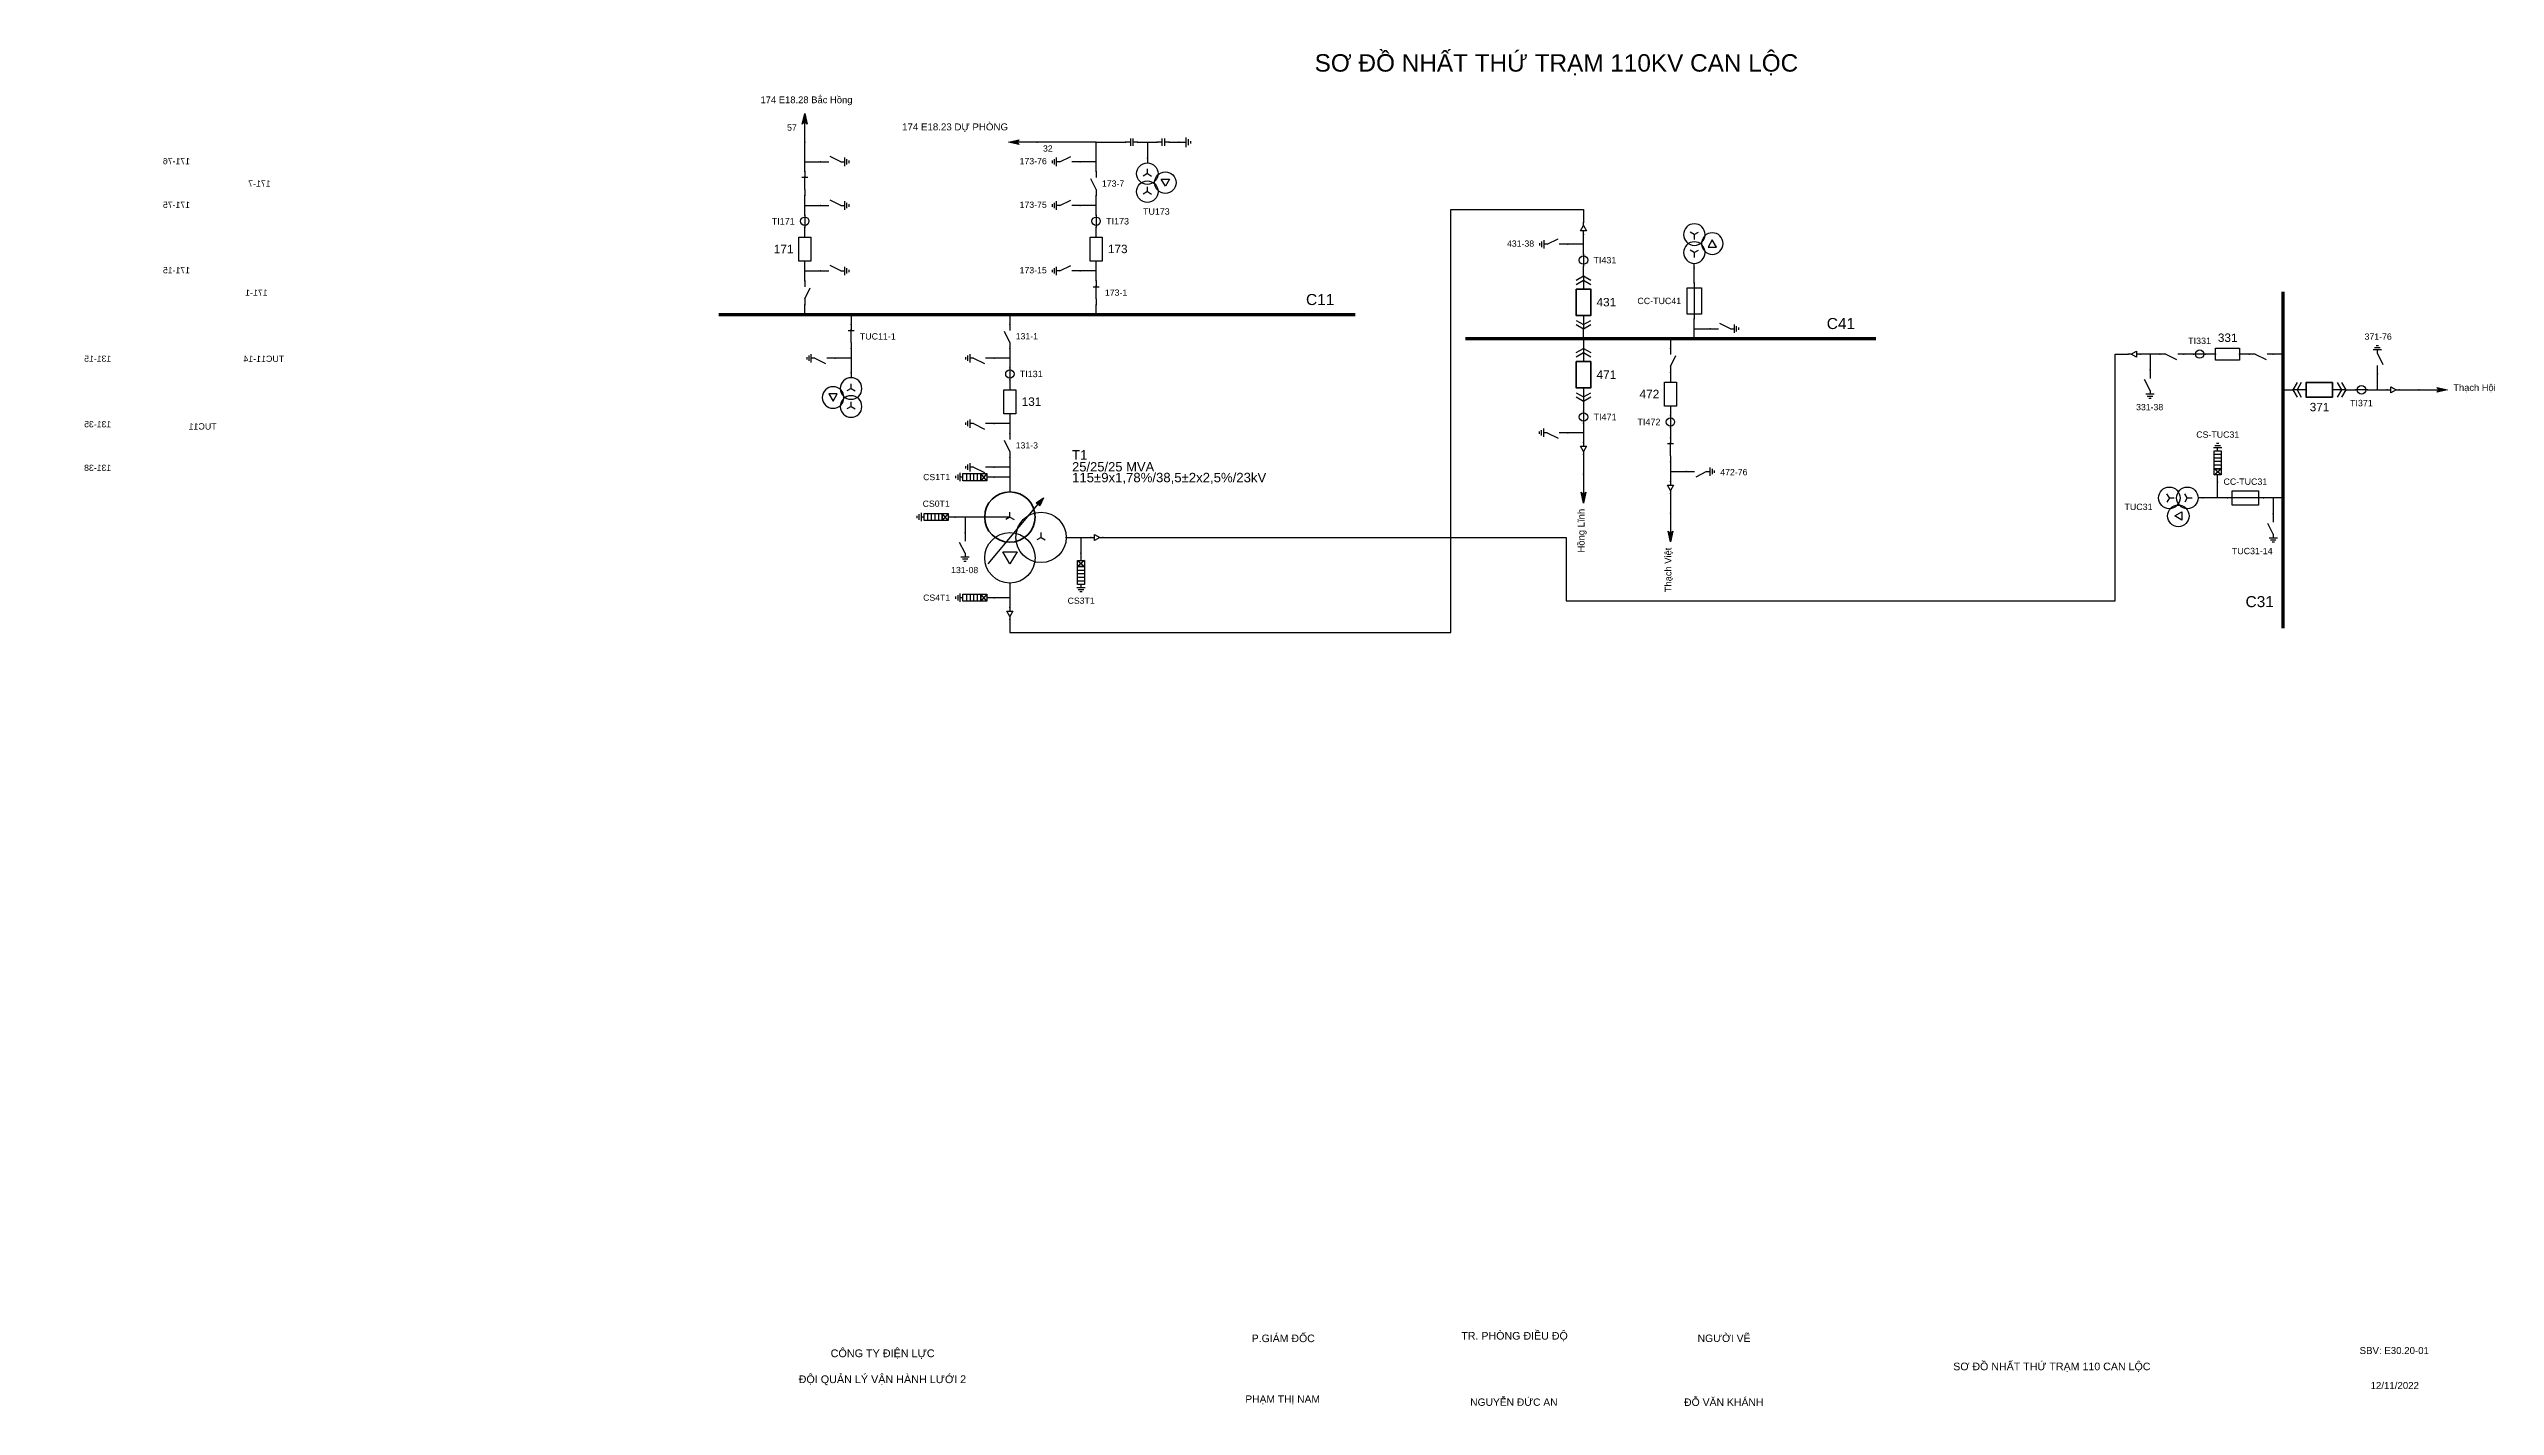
# Model space of a CAD drawing. Header units: millimetres. Extents: x -365 to 411, y 7 to 290.
# Drawn here: x -99 to 411, y 7 to 290 of the extents above; entities that cross this region are included whole.
import ezdxf

# ---------------------------------------------------------------- set-up
doc = ezdxf.new("R2010")
doc.units = ezdxf.units.MM
for name, color, linetype, lineweight in [('BUSBAR_110KV', 1, 'Continuous', 50), ('BUSBAR_22KV', 5, 'Continuous', 50), ('BUSBAR_35KV', 30, 'Continuous', 50), ('GROUND', 3, 'Continuous', 25), ('HV_110KV', 1, 'Continuous', 25), ('MV_22KV', 5, 'Continuous', 25), ('MV_35KV', 30, 'Continuous', 25)]:
    doc.layers.add(name, color=color, linetype=linetype, lineweight=lineweight)
doc.layers.add('SYM_PORTS', color=8, linetype='Continuous', plot=False)
doc.layers.add('TEXT', color=7, linetype='Continuous')
doc.styles.add('SLD_TEXT', font='arial.ttf')

# ---------------------------------------------------------------- blocks, each defined once
blk = doc.blocks.new('SYM_DISCONNECTOR_OPEN')
at = {"lineweight": 25}
for points in [[(0, -1.25), (-1.125, 1)], [(0, 2.5), (0, 1.25)], [(0, -1.25), (0, -2.5)]]:
    blk.add_lwpolyline(points, dxfattribs=at)
at = {"layer": 'SYM_PORTS'}
for p in [(0, 2.5), (0, -2.5)]:
    blk.add_point(p, dxfattribs=at)
blk.add_attdef('DEVICE_CODE', (1, -0.5), '', height=2)
blk = doc.blocks.new('SYM_EARTHING_SWITCH_OPEN')
at = {"lineweight": 25}
for points in [[(0, -1.25), (-1.125, 1)], [(0, 3), (0, 1.25)], [(-0.875, -2), (0.875, -2)], [(-0.5625, -2.4375), (0.5625, -2.4375)], [(-0.25, -2.875), (0.25, -2.875)], [(0, -1.25), (0, -2)]]:
    blk.add_lwpolyline(points, dxfattribs=at)
at = {"layer": 'SYM_PORTS'}
blk.add_point((0, 3), dxfattribs=at)
blk.add_attdef('DEVICE_CODE', (1.875, 0), '', height=2)
blk = doc.blocks.new('SYM_CIRCUIT_BREAKER')
at = {"lineweight": 25}
blk.add_lwpolyline([(-1.25, 2.5), (1.25, 2.5), (1.25, -2.5), (-1.25, -2.5)], close=True, dxfattribs=at)
at = {"layer": 'SYM_PORTS'}
for p in [(0, 2.5), (0, -2.5)]:
    blk.add_point(p, dxfattribs=at)
blk.add_attdef('DEVICE_CODE', (2.25, -0.5), '', height=2)
at = {"flags": 1}
blk.add_attdef('RATING', (2.25, -3.5), '', height=2, dxfattribs=at)
blk = doc.blocks.new('SYM_CURRENT_TRANSFORMER')
at = {"lineweight": 25}
blk.add_lwpolyline([(0, 1.25), (0, -1.25)], dxfattribs=at)
blk.add_circle((0, 0), 0.875, dxfattribs=at)
at = {"layer": 'SYM_PORTS'}
for p in [(0, 1.25), (0, -1.25)]:
    blk.add_point(p, dxfattribs=at)
blk.add_attdef('DEVICE_CODE', (1.875, -1.75), '', height=2)
at = {"flags": 1}
blk.add_attdef('RATIO', (1.875, -4.75), '', height=2, dxfattribs=at)
blk = doc.blocks.new('SYM_DISCONNECTOR_CLOSED')
at = {"lineweight": 25}
for points in [[(-0.625, 1.25), (0.625, 1.25)], [(0, 2.5), (0, 1.25)], [(0, -1.25), (0, 1.5)], [(0, -1.25), (0, -2.5)]]:
    blk.add_lwpolyline(points, dxfattribs=at)
at = {"layer": 'SYM_PORTS'}
for p in [(0, 2.5), (0, -2.5)]:
    blk.add_point(p, dxfattribs=at)
blk.add_attdef('DEVICE_CODE', (1.625, -0.5), '', height=2)
blk = doc.blocks.new('SYM_LINE_FEEDER_ARROW')
blk.add_hatch(color=7).paths.add_polyline_path([(0, -3), (-0.5, -0.75), (0, -1.25), (0.5, -0.75)])
at = {"lineweight": 25}
blk.add_lwpolyline([(0, 3), (0, -1.25)], dxfattribs=at)
blk.add_lwpolyline([(0, -3), (-0.5, -0.75), (0, -1.25), (0.5, -0.75)], close=True, dxfattribs=at)
at = {"layer": 'SYM_PORTS'}
blk.add_point((0, 3), dxfattribs=at)
blk.add_attdef('LINE_NAME', (1.5, 0), '', height=2)
blk = doc.blocks.new('SYM_COUPLING_CAPACITOR')
at = {"lineweight": 25}
for points in [[(-0.75, 0.25), (0.75, 0.25)], [(0, 1.25), (0, 0.25)], [(-0.75, -0.25), (0.75, -0.25)], [(0, -0.25), (0, -1.25)]]:
    blk.add_lwpolyline(points, dxfattribs=at)
at = {"layer": 'SYM_PORTS'}
for p in [(0, 1.25), (0, -1.25)]:
    blk.add_point(p, dxfattribs=at)
blk.add_attdef('DEVICE_CODE', (1.75, -1.75), '', height=2)
blk = doc.blocks.new('SYM_VOLTAGE_TRANSFORMER')
at = {"lineweight": 25}
for points in [[(0, 1.375), (-0.8625, 0.875)], [(0, 4.625), (0, 3.625)], [(0, 1.375), (0, 2.375)], [(0, 1.375), (0.8625, 0.875)], [(0, -2.375), (-0.8625, -2.875)], [(0, -2.375), (0, -1.375)], [(0, -2.375), (0.8625, -2.875)]]:
    blk.add_lwpolyline(points, dxfattribs=at)
blk.add_lwpolyline([(2.875, 0.25), (4.625, 0.25), (3.75, -1.25)], close=True, dxfattribs=at)
for centre in [(0, 1.375), (3.75, -0.5), (0, -2.375)]:
    blk.add_circle(centre, 2.25, dxfattribs=at)
at = {"layer": 'SYM_PORTS'}
blk.add_point((0, 4.625), dxfattribs=at)
blk.add_attdef('DEVICE_CODE', (7, 1.625), '', height=2)
at = {"flags": 1}
blk.add_attdef('RATIO', (7, -1.375), '', height=2, dxfattribs=at)
blk = doc.blocks.new('SYM_GROUND_SYMBOL')
at = {"lineweight": 25}
for points in [[(0, 1.25), (0, -0.25)], [(-1, -0.25), (1, -0.25)], [(-0.625, -0.75), (0.625, -0.75)], [(-0.25, -1.25), (0.25, -1.25)]]:
    blk.add_lwpolyline(points, dxfattribs=at)
at = {"layer": 'SYM_PORTS'}
blk.add_point((0, 1.25), dxfattribs=at)
blk = doc.blocks.new('SYM_SURGE_ARRESTER')
at = {"lineweight": 25}
for points in [[(-0.75, 2.5), (0.75, 2.5), (0.75, 1.25), (-0.75, 1.25)], [(-0.75, 1.25), (0.75, 1.25), (0.75, -2.5), (-0.75, -2.5)]]:
    blk.add_lwpolyline(points, close=True, dxfattribs=at)
for points in [[(-0.75, 2.5), (0.75, 1.25)], [(0.75, 2.5), (-0.75, 1.25)], [(-0.75, 0.5), (0.75, 0.5)], [(0, 4), (0, 2.5)], [(-0.875, -3.125), (0.875, -3.125)], [(-0.75, -0.25), (0.75, -0.25)], [(-0.75, -1), (0.75, -1)], [(-0.75, -1.75), (0.75, -1.75)], [(-0.5625, -3.5625), (0.5625, -3.5625)], [(-0.25, -4), (0.25, -4)], [(0, -2.5), (0, -3.125)]]:
    blk.add_lwpolyline(points, dxfattribs=at)
at = {"layer": 'SYM_PORTS'}
blk.add_point((0, 4), dxfattribs=at)
blk.add_attdef('DEVICE_CODE', (1.875, 1), '', height=2)
blk = doc.blocks.new('SYM_TRANSFORMER_3W')
blk.add_hatch(color=7).paths.add_polyline_path([(3.75, 8.25), (3.0125, 6.575), (2.2375, 7.225)])
at = {"lineweight": 25}
for points in [[(-7.75, -5.5), (3.0125, 7.35)], [(-3.25, 4.25), (-3.25, 5.25)], [(-3.25, 4.25), (-8.5, 4.25)], [(-3.25, 4.25), (-4.1125, 3.75)], [(-3.25, 4.25), (-2.3875, 3.75)], [(3.25, 0), (2.3875, -0.5)], [(3.25, 0), (3.25, 1)], [(3.25, 0), (4.1125, -0.5)]]:
    blk.add_lwpolyline(points, dxfattribs=at)
for points in [[(3.75, 8.25), (3.0125, 6.575), (2.2375, 7.225)], [(-4.75, -3), (-1.75, -3), (-3.25, -5.5)]]:
    blk.add_lwpolyline(points, close=True, dxfattribs=at)
at = {"lineweight": 50}
blk.add_circle((-3.25, 4.25), 5.25, dxfattribs=at)
at = {"lineweight": 25}
for centre in [(3.25, 0), (-3.25, -4.25)]:
    blk.add_circle(centre, 5.25, dxfattribs=at)
at = {"layer": 'SYM_PORTS'}
for p in [(-3.25, 9.5), (-8.5, 4.25), (8.5, 0), (-3.25, -9.5)]:
    blk.add_point(p, dxfattribs=at)
blk.add_attdef('DEVICE_CODE', (9.5, 6.5), '', height=2)
at = {"flags": 1}
for tag, p in [('POWER', (9.5, 3.5)), ('VOLTAGE_RATIO', (9.5, 0.5))]:
    blk.add_attdef(tag, p, '', height=2, dxfattribs=at)
blk = doc.blocks.new('SYM_CABLE_TERMINATION')
at = {"lineweight": 25}
blk.add_lwpolyline([(-0.625, 0.5), (0.625, 0.5), (0, -0.625)], close=True, dxfattribs=at)
for points in [[(0, 1.25), (0, 0.5)], [(0, -0.625), (0, -1.25)]]:
    blk.add_lwpolyline(points, dxfattribs=at)
at = {"layer": 'SYM_PORTS'}
for p in [(0, 1.25), (0, -1.25)]:
    blk.add_point(p, dxfattribs=at)
blk = doc.blocks.new('SYM_DRAWOUT_BREAKER')
at = {"lineweight": 25}
for points in [[(-1.5, 4.625), (0, 5.5), (1.5, 4.625)], [(0, 5.5), (0, 2.75)], [(-1.5, 3.75), (0, 4.625), (1.5, 3.75)], [(-1.5, -3.75), (0, -4.625), (1.5, -3.75)], [(-1.5, -4.625), (0, -5.5), (1.5, -4.625)], [(0, -2.75), (0, -5.5)]]:
    blk.add_lwpolyline(points, dxfattribs=at)
at = {"lineweight": 35}
blk.add_lwpolyline([(-1.5, 2.75), (1.5, 2.75), (1.5, -2.75), (-1.5, -2.75)], close=True, dxfattribs=at)
at = {"layer": 'SYM_PORTS'}
for p in [(0, 5.5), (0, -5.5)]:
    blk.add_point(p, dxfattribs=at)
blk.add_attdef('DEVICE_CODE', (2.5, 2.5), '', height=2)
at = {"flags": 1}
blk.add_attdef('RATING', (2.5, -0.5), '', height=2, dxfattribs=at)
blk = doc.blocks.new('SYM_FUSE_DISCONNECTOR')
at = {"lineweight": 25}
blk.add_lwpolyline([(-1.5, 2.75), (1.5, 2.75), (1.5, -2.75), (-1.5, -2.75)], close=True, dxfattribs=at)
blk.add_lwpolyline([(0, 3.75), (0, -3.75)], dxfattribs=at)
at = {"layer": 'SYM_PORTS'}
for p in [(0, 3.75), (0, -3.75)]:
    blk.add_point(p, dxfattribs=at)
blk.add_attdef('DEVICE_CODE', (2.5, 0.75), '', height=2)
at = {"flags": 1}
blk.add_attdef('RATING', (2.5, -2.25), '', height=2, dxfattribs=at)

msp = doc.modelspace()

# ---------------------------------------------------------------- linework, layer by layer
at = {"layer": 'BUSBAR_110KV', "const_width": 0.701}
msp.add_lwpolyline([(40.92, 234.59), (173.56, 234.59)], dxfattribs=at)
at = {"layer": 'BUSBAR_22KV', "const_width": 0.701}
msp.add_lwpolyline([(196.49, 229.59), (282.09, 229.59)], dxfattribs=at)
at = {"layer": 'BUSBAR_35KV', "const_width": 0.701}
msp.add_lwpolyline([(366.92, 239.35), (366.92, 169.2)], dxfattribs=at)
at = {"layer": 'GROUND'}
msp.add_lwpolyline([(134.8, 270.49), (136.84, 270.49)], dxfattribs=at)
at = {"layer": 'HV_110KV'}
for points in [[(58.85, 266.4), (58.85, 270.49)], [(119.57, 270.49), (107.3, 270.49)], [(119.57, 266.4), (119.57, 270.49)], [(119.57, 270.49), (125.71, 270.49)], [(128.21, 270.49), (130.25, 270.49)], [(130.25, 270.49), (130.25, 267.19)], [(130.25, 270.49), (132.3, 270.49)], [(58.85, 264.36), (58.85, 266.4)], [(58.85, 266.4), (62.15, 266.4)], [(119.57, 266.4), (116.27, 266.4)], [(119.57, 264.36), (119.57, 266.4)], [(58.85, 257.31), (58.85, 259.36)], [(58.85, 255.27), (58.85, 257.31)], [(58.85, 257.31), (62.15, 257.31)], [(119.57, 257.31), (116.27, 257.31)], [(119.57, 257.31), (119.57, 259.36)], [(119.57, 255.27), (119.57, 257.31)], [(58.85, 250.72), (58.85, 252.77)], [(119.57, 250.72), (119.57, 252.77)], [(58.85, 243.68), (58.85, 245.72)], [(119.57, 243.68), (119.57, 245.72)], [(58.85, 241.63), (58.85, 243.68)], [(58.85, 243.68), (62.15, 243.68)], [(119.57, 243.68), (116.27, 243.68)], [(119.57, 241.63), (119.57, 243.68)], [(58.85, 234.59), (58.85, 236.63)], [(68.51, 234.59), (68.51, 232.54)], [(101.6, 234.59), (101.6, 232.54)], [(119.57, 234.59), (119.57, 236.63)], [(68.51, 225.49), (65.21, 225.49)], [(68.51, 227.54), (68.51, 225.49)], [(68.51, 225.49), (68.51, 222.43)], [(101.6, 225.49), (98.3, 225.49)], [(101.6, 227.54), (101.6, 225.49)], [(101.6, 225.49), (101.6, 223.45)], [(101.6, 220.95), (101.6, 218.9)], [(101.6, 211.86), (98.3, 211.86)], [(101.6, 213.9), (101.6, 211.86)], [(101.6, 211.86), (101.6, 209.81)], [(101.6, 204.81), (101.6, 202.77)], [(101.6, 202.77), (98.3, 202.77)], [(101.6, 200.72), (98.3, 200.72)], [(101.6, 202.77), (101.6, 200.72)], [(101.6, 200.72), (101.6, 197.65)], [(92.26, 192.4), (90.21, 192.4)], [(96.35, 192.4), (92.26, 192.4)], [(92.26, 192.4), (92.26, 189.1)]]:
    msp.add_lwpolyline(points, dxfattribs=at)
at = {"layer": 'MV_22KV'}
for points in [[(101.6, 171.04), (101.6, 168.34), (193.5, 168.34), (193.5, 256.47), (221.14, 256.47), (221.14, 253.77)], [(221.14, 249.22), (221.14, 251.27)], [(221.14, 249.22), (217.84, 249.22)], [(221.14, 247.18), (221.14, 249.22)], [(221.14, 242.63), (221.14, 244.68)], [(244.23, 241.18), (244.23, 244.24)], [(221.14, 229.59), (221.14, 231.63)], [(221.14, 229.59), (221.14, 227.54)], [(239.25, 229.59), (239.25, 227.54)], [(244.23, 231.63), (244.23, 233.68)], [(244.23, 229.59), (244.23, 231.63)], [(244.23, 231.63), (247.53, 231.63)], [(239.25, 222.54), (239.25, 220.49)], [(221.14, 216.54), (221.14, 214.49)], [(239.25, 215.49), (239.25, 213.45)], [(221.14, 209.95), (217.84, 209.95)], [(221.14, 211.99), (221.14, 209.95)], [(221.14, 209.95), (221.14, 207.9)], [(239.25, 210.95), (239.25, 208.9)], [(221.14, 205.4), (221.14, 201.31)], [(239.25, 203.9), (239.25, 201.86)], [(239.25, 201.86), (242.55, 201.86)], [(239.25, 201.86), (239.25, 199.81)], [(239.25, 197.31), (239.25, 193.22)], [(101.6, 178.65), (101.6, 175.59)], [(101.6, 175.59), (98.3, 175.59)], [(101.6, 175.59), (101.6, 173.54)]]:
    msp.add_lwpolyline(points, dxfattribs=at)
at = {"layer": 'MV_35KV'}
for points in [[(120.96, 188.15), (123.66, 188.15), (217.5, 188.15), (217.5, 174.95), (331.95, 174.95), (331.95, 226.34), (334.65, 226.34)], [(339.19, 226.34), (337.15, 226.34)], [(341.24, 226.34), (339.19, 226.34)], [(339.19, 226.34), (339.19, 223.04)], [(348.28, 226.34), (346.24, 226.34)], [(352.83, 226.34), (350.78, 226.34)], [(359.87, 226.34), (357.83, 226.34)], [(366.92, 226.34), (364.87, 226.34)], [(386.56, 218.9), (386.56, 222.2)], [(366.92, 218.9), (368.96, 218.9)], [(379.96, 218.9), (382.01, 218.9)], [(384.51, 218.9), (386.56, 218.9)], [(386.56, 218.9), (388.6, 218.9)], [(391.1, 218.9), (395.19, 218.9)], [(353.28, 196.39), (353.28, 199.69)], [(353.28, 196.39), (350.22, 196.39)], [(355.33, 196.39), (353.28, 196.39)], [(364.87, 196.39), (362.83, 196.39)], [(366.92, 196.39), (364.87, 196.39)], [(364.87, 196.39), (364.87, 193.08)], [(113.35, 188.15), (116.42, 188.15)], [(116.42, 188.15), (116.42, 184.85)], [(116.42, 188.15), (118.46, 188.15)]]:
    msp.add_lwpolyline(points, dxfattribs=at)

# ---------------------------------------------------------------- block references
at = {"layer": 'GROUND'}
for name, p, rotation in [('SYM_COUPLING_CAPACITOR', (133.55, 270.49), 270), ('SYM_GROUND_SYMBOL', (138.09, 270.49), 90)]:
    msp.add_blockref(name, p, dxfattribs=dict(at, rotation=rotation))
at = {"layer": 'HV_110KV'}
for name, p, rotation in [('SYM_LINE_FEEDER_ARROW', (58.85, 273.49), 180), ('SYM_LINE_FEEDER_ARROW', (104.3, 270.49), 270), ('SYM_COUPLING_CAPACITOR', (126.96, 270.49), 270)]:
    msp.add_blockref(name, p, dxfattribs=dict(at, rotation=rotation))
ref = msp.add_blockref('SYM_EARTHING_SWITCH_OPEN', (65.15, 266.4), dxfattribs=dict(at, xscale=-1, rotation=90))
ref.add_attrib('DEVICE_CODE', '171-76', (69.23, 265.9), dxfattribs={"layer": 'TEXT', "extrusion": (0, 0, -1), "height": 1.301, "style": 'SLD_TEXT'})
ref = msp.add_blockref('SYM_EARTHING_SWITCH_OPEN', (113.27, 266.4), dxfattribs=dict(at, rotation=270))
ref.add_attrib('DEVICE_CODE', '173-76', (103.63, 265.9), dxfattribs={"layer": 'TEXT', "height": 1.301, "style": 'SLD_TEXT'})
ref = msp.add_blockref('SYM_VOLTAGE_TRANSFORMER', (130.25, 262.57), dxfattribs=at)
ref.add_attrib('DEVICE_CODE', 'TU173', (129.35, 255.4), dxfattribs={"layer": 'TEXT', "height": 1.326, "style": 'SLD_TEXT'})
ref = msp.add_blockref('SYM_DISCONNECTOR_CLOSED', (58.85, 261.86), dxfattribs=dict(at, xscale=-1))
ref.add_attrib('DEVICE_CODE', '171-7', (52.44, 261.21), dxfattribs={"layer": 'TEXT', "extrusion": (0, 0, -1), "height": 1.314, "style": 'SLD_TEXT'})
ref = msp.add_blockref('SYM_DISCONNECTOR_OPEN', (119.57, 261.86), dxfattribs=at)
ref.add_attrib('DEVICE_CODE', '173-7', (120.78, 261.23), dxfattribs={"layer": 'TEXT', "height": 1.303, "style": 'SLD_TEXT'})
ref = msp.add_blockref('SYM_EARTHING_SWITCH_OPEN', (65.15, 257.31), dxfattribs=dict(at, xscale=-1, rotation=90))
ref.add_attrib('DEVICE_CODE', '171-75', (69.23, 256.81), dxfattribs={"layer": 'TEXT', "extrusion": (0, 0, -1), "height": 1.301, "style": 'SLD_TEXT'})
ref = msp.add_blockref('SYM_CURRENT_TRANSFORMER', (58.85, 254.02), dxfattribs=at)
ref.add_attrib('DEVICE_CODE', 'TI171', (51.97, 253.34), dxfattribs={"layer": 'TEXT', "height": 1.344, "style": 'SLD_TEXT'})
ref = msp.add_blockref('SYM_EARTHING_SWITCH_OPEN', (113.27, 257.31), dxfattribs=dict(at, rotation=270))
ref.add_attrib('DEVICE_CODE', '173-75', (103.63, 256.81), dxfattribs={"layer": 'TEXT', "height": 1.301, "style": 'SLD_TEXT'})
ref = msp.add_blockref('SYM_CURRENT_TRANSFORMER', (119.57, 254.02), dxfattribs=at)
ref.add_attrib('DEVICE_CODE', 'TI173', (121.66, 253.35), dxfattribs={"layer": 'TEXT', "height": 1.333, "style": 'SLD_TEXT'})
ref = msp.add_blockref('SYM_CIRCUIT_BREAKER', (58.85, 248.22), dxfattribs=at)
ref.add_attrib('DEVICE_CODE', '171', (52.39, 247.36), dxfattribs={"layer": 'TEXT', "height": 1.771, "style": 'SLD_TEXT'})
ref = msp.add_blockref('SYM_CIRCUIT_BREAKER', (119.57, 248.22), dxfattribs=at)
ref.add_attrib('DEVICE_CODE', '173', (122.03, 247.38), dxfattribs={"layer": 'TEXT', "height": 1.756, "style": 'SLD_TEXT'})
ref = msp.add_blockref('SYM_EARTHING_SWITCH_OPEN', (65.15, 243.68), dxfattribs=dict(at, xscale=-1, rotation=90))
ref.add_attrib('DEVICE_CODE', '171-15', (69.23, 243.17), dxfattribs={"layer": 'TEXT', "extrusion": (0, 0, -1), "height": 1.301, "style": 'SLD_TEXT'})
ref = msp.add_blockref('SYM_EARTHING_SWITCH_OPEN', (113.27, 243.68), dxfattribs=dict(at, rotation=270))
ref.add_attrib('DEVICE_CODE', '173-15', (103.63, 243.17), dxfattribs={"layer": 'TEXT', "height": 1.301, "style": 'SLD_TEXT'})
ref = msp.add_blockref('SYM_DISCONNECTOR_OPEN', (58.85, 239.13), dxfattribs=dict(at, xscale=-1))
ref.add_attrib('DEVICE_CODE', '171-1', (53.06, 238.49), dxfattribs={"layer": 'TEXT', "extrusion": (0, 0, -1), "height": 1.314, "style": 'SLD_TEXT'})
ref = msp.add_blockref('SYM_DISCONNECTOR_CLOSED', (119.57, 239.13), dxfattribs=at)
ref.add_attrib('DEVICE_CODE', '173-1', (121.41, 238.5), dxfattribs={"layer": 'TEXT', "height": 1.303, "style": 'SLD_TEXT'})
ref = msp.add_blockref('SYM_DISCONNECTOR_CLOSED', (68.51, 230.04), dxfattribs=at)
ref.add_attrib('DEVICE_CODE', 'TUC11-1', (70.34, 229.38), dxfattribs={"layer": 'TEXT', "height": 1.32, "style": 'SLD_TEXT'})
ref = msp.add_blockref('SYM_DISCONNECTOR_OPEN', (101.6, 230.04), dxfattribs=at)
ref.add_attrib('DEVICE_CODE', '131-1', (102.81, 229.41), dxfattribs={"layer": 'TEXT', "height": 1.3, "style": 'SLD_TEXT'})
ref = msp.add_blockref('SYM_EARTHING_SWITCH_OPEN', (95.3, 225.49), dxfattribs=dict(at, xscale=-1, rotation=270))
ref.add_attrib('DEVICE_CODE', '131-15', (85.66, 224.74), dxfattribs={"layer": 'TEXT', "extrusion": (0, 0, -1), "height": 1.298, "style": 'SLD_TEXT'})
ref = msp.add_blockref('SYM_EARTHING_SWITCH_OPEN', (62.21, 225.49), dxfattribs=dict(at, xscale=-1, rotation=270))
ref.add_attrib('DEVICE_CODE', 'TUC11-14', (49.63, 224.71), dxfattribs={"layer": 'TEXT', "extrusion": (0, 0, -1), "height": 1.316, "style": 'SLD_TEXT'})
ref = msp.add_blockref('SYM_VOLTAGE_TRANSFORMER', (68.51, 217.8), dxfattribs=dict(at, xscale=-1))
ref.add_attrib('DEVICE_CODE', 'TUC11', (63.69, 210.62), dxfattribs={"layer": 'TEXT', "extrusion": (0, 0, -1), "height": 1.322, "style": 'SLD_TEXT'})
ref = msp.add_blockref('SYM_CURRENT_TRANSFORMER', (101.6, 222.2), dxfattribs=at)
ref.add_attrib('DEVICE_CODE', 'TI131', (103.68, 221.54), dxfattribs={"layer": 'TEXT', "height": 1.33, "style": 'SLD_TEXT'})
ref = msp.add_blockref('SYM_CIRCUIT_BREAKER', (101.6, 216.4), dxfattribs=at)
ref.add_attrib('DEVICE_CODE', '131', (104.06, 215.56), dxfattribs={"layer": 'TEXT', "height": 1.756, "style": 'SLD_TEXT'})
ref = msp.add_blockref('SYM_EARTHING_SWITCH_OPEN', (95.3, 211.86), dxfattribs=dict(at, xscale=-1, rotation=270))
ref.add_attrib('DEVICE_CODE', '131-35', (85.66, 211.1), dxfattribs={"layer": 'TEXT', "extrusion": (0, 0, -1), "height": 1.298, "style": 'SLD_TEXT'})
ref = msp.add_blockref('SYM_DISCONNECTOR_OPEN', (101.6, 207.31), dxfattribs=at)
ref.add_attrib('DEVICE_CODE', '131-3', (102.81, 206.68), dxfattribs={"layer": 'TEXT', "height": 1.3, "style": 'SLD_TEXT'})
ref = msp.add_blockref('SYM_TRANSFORMER_3W', (104.85, 188.15), dxfattribs=at)
ref.add_attrib('DEVICE_CODE', 'T1', (114.56, 204.37), dxfattribs={"layer": 'TEXT', "height": 1.961, "style": 'SLD_TEXT'})
ref = msp.add_blockref('SYM_EARTHING_SWITCH_OPEN', (95.3, 202.77), dxfattribs=dict(at, xscale=-1, rotation=270))
ref.add_attrib('DEVICE_CODE', '131-38', (85.66, 202.01), dxfattribs={"layer": 'TEXT', "extrusion": (0, 0, -1), "height": 1.298, "style": 'SLD_TEXT'})
ref = msp.add_blockref('SYM_SURGE_ARRESTER', (94.3, 200.72), dxfattribs=dict(at, rotation=270))
ref.add_attrib('DEVICE_CODE', 'CS1T1', (83.53, 200.08), dxfattribs={"layer": 'TEXT', "height": 1.296, "style": 'SLD_TEXT'})
ref = msp.add_blockref('SYM_SURGE_ARRESTER', (86.21, 192.4), dxfattribs=dict(at, rotation=270))
ref.add_attrib('DEVICE_CODE', 'CS0T1', (83.43, 194.53), dxfattribs={"layer": 'TEXT', "height": 1.296, "style": 'SLD_TEXT'})
ref = msp.add_blockref('SYM_EARTHING_SWITCH_OPEN', (92.26, 186.1), dxfattribs=at)
ref.add_attrib('DEVICE_CODE', '131-08', (89.36, 180.71), dxfattribs={"layer": 'TEXT', "height": 1.298, "style": 'SLD_TEXT'})
at = {"layer": 'MV_22KV'}
ref = msp.add_blockref('SYM_VOLTAGE_TRANSFORMER', (244.23, 248.87), dxfattribs=dict(at, xscale=-1, rotation=180))
ref.add_attrib('DEVICE_CODE', 'TUC41', (243.17, 254.72), dxfattribs={"layer": 'TEXT', "extrusion": (0, 0, -1), "height": 1.322, "style": 'SLD_TEXT'})
ref = msp.add_blockref('SYM_EARTHING_SWITCH_OPEN', (214.84, 249.22), dxfattribs=dict(at, rotation=270))
ref.add_attrib('DEVICE_CODE', '431-38', (205.2, 248.72), dxfattribs={"layer": 'TEXT', "height": 1.298, "style": 'SLD_TEXT'})
at = {"layer": 'MV_22KV', "rotation": 180}
msp.add_blockref('SYM_CABLE_TERMINATION', (221.14, 252.52), dxfattribs=at)
at = {"layer": 'MV_22KV'}
ref = msp.add_blockref('SYM_CURRENT_TRANSFORMER', (221.14, 245.93), dxfattribs=at)
ref.add_attrib('DEVICE_CODE', 'TI431', (223.23, 245.26), dxfattribs={"layer": 'TEXT', "height": 1.33, "style": 'SLD_TEXT'})
ref = msp.add_blockref('SYM_DRAWOUT_BREAKER', (221.14, 237.13), dxfattribs=at)
ref.add_attrib('DEVICE_CODE', '431', (223.85, 236.29), dxfattribs={"layer": 'TEXT', "height": 1.756, "style": 'SLD_TEXT'})
ref = msp.add_blockref('SYM_FUSE_DISCONNECTOR', (244.23, 237.43), dxfattribs=at)
ref.add_attrib('DEVICE_CODE', 'CC-TUC41', (232.37, 236.76), dxfattribs={"layer": 'TEXT', "height": 1.32, "style": 'SLD_TEXT'})
ref = msp.add_blockref('SYM_EARTHING_SWITCH_OPEN', (250.53, 231.63), dxfattribs=dict(at, xscale=-1, rotation=90))
ref.add_attrib('DEVICE_CODE', 'TUC41-14', (254.62, 231.1), dxfattribs={"layer": 'TEXT', "extrusion": (0, 0, -1), "height": 1.316, "style": 'SLD_TEXT'})
ref = msp.add_blockref('SYM_DISCONNECTOR_OPEN', (239.25, 225.04), dxfattribs=dict(at, xscale=-1))
ref.add_attrib('DEVICE_CODE', '472-1', (233.47, 224.4), dxfattribs={"layer": 'TEXT', "extrusion": (0, 0, -1), "height": 1.314, "style": 'SLD_TEXT'})
ref = msp.add_blockref('SYM_DRAWOUT_BREAKER', (221.14, 222.04), dxfattribs=at)
ref.add_attrib('DEVICE_CODE', '471', (223.85, 221.18), dxfattribs={"layer": 'TEXT', "height": 1.771, "style": 'SLD_TEXT'})
ref = msp.add_blockref('SYM_CIRCUIT_BREAKER', (239.25, 217.99), dxfattribs=at)
ref.add_attrib('DEVICE_CODE', '472', (232.8, 217.13), dxfattribs={"layer": 'TEXT', "height": 1.771, "style": 'SLD_TEXT'})
ref = msp.add_blockref('SYM_CURRENT_TRANSFORMER', (221.14, 213.24), dxfattribs=at)
ref.add_attrib('DEVICE_CODE', 'TI471', (223.23, 212.57), dxfattribs={"layer": 'TEXT', "height": 1.344, "style": 'SLD_TEXT'})
ref = msp.add_blockref('SYM_EARTHING_SWITCH_OPEN', (214.84, 209.95), dxfattribs=dict(at, xscale=-1, rotation=270))
ref.add_attrib('DEVICE_CODE', '471-76', (205.2, 209.19), dxfattribs={"layer": 'TEXT', "extrusion": (0, 0, -1), "height": 1.301, "style": 'SLD_TEXT'})
ref = msp.add_blockref('SYM_CURRENT_TRANSFORMER', (239.25, 212.2), dxfattribs=at)
ref.add_attrib('DEVICE_CODE', 'TI472', (232.37, 211.53), dxfattribs={"layer": 'TEXT', "height": 1.344, "style": 'SLD_TEXT'})
ref = msp.add_blockref('SYM_DISCONNECTOR_CLOSED', (239.25, 206.4), dxfattribs=dict(at, xscale=-1))
ref.add_attrib('DEVICE_CODE', '472-7', (232.84, 205.76), dxfattribs={"layer": 'TEXT', "extrusion": (0, 0, -1), "height": 1.314, "style": 'SLD_TEXT'})
for name, p in [('SYM_CABLE_TERMINATION', (221.14, 206.65)), ('SYM_LINE_FEEDER_ARROW', (221.14, 198.31)), ('SYM_CABLE_TERMINATION', (239.25, 198.56)), ('SYM_LINE_FEEDER_ARROW', (239.25, 190.22)), ('SYM_CABLE_TERMINATION', (101.6, 172.29))]:
    msp.add_blockref(name, p, dxfattribs=at)
ref = msp.add_blockref('SYM_EARTHING_SWITCH_OPEN', (245.55, 201.86), dxfattribs=dict(at, rotation=90))
ref.add_attrib('DEVICE_CODE', '472-76', (249.64, 201.1), dxfattribs={"layer": 'TEXT', "height": 1.301, "style": 'SLD_TEXT'})
ref = msp.add_blockref('SYM_SURGE_ARRESTER', (94.3, 175.59), dxfattribs=dict(at, rotation=270))
ref.add_attrib('DEVICE_CODE', 'CS4T1', (83.53, 174.95), dxfattribs={"layer": 'TEXT', "height": 1.296, "style": 'SLD_TEXT'})
at = {"layer": 'MV_35KV'}
ref = msp.add_blockref('SYM_CURRENT_TRANSFORMER', (349.53, 226.34), dxfattribs=dict(at, rotation=270))
ref.add_attrib('DEVICE_CODE', 'TI331', (347.14, 228.44), dxfattribs={"layer": 'TEXT', "height": 1.33, "style": 'SLD_TEXT'})
ref = msp.add_blockref('SYM_CIRCUIT_BREAKER', (355.33, 226.34), dxfattribs=dict(at, rotation=270))
ref.add_attrib('DEVICE_CODE', '331', (353.33, 228.88), dxfattribs={"layer": 'TEXT', "height": 1.756, "style": 'SLD_TEXT'})
ref = msp.add_blockref('SYM_EARTHING_SWITCH_OPEN', (386.56, 225.2), dxfattribs=dict(at, rotation=180))
ref.add_attrib('DEVICE_CODE', '371-76', (383.9, 229.34), dxfattribs={"layer": 'TEXT', "height": 1.301, "style": 'SLD_TEXT'})
ref = msp.add_blockref('SYM_DISCONNECTOR_OPEN', (362.37, 226.34), dxfattribs=dict(at, xscale=-1, rotation=270))
ref.add_attrib('DEVICE_CODE', '331-1', (360.09, 227.6), dxfattribs={"layer": 'TEXT', "extrusion": (0, 0, -1), "height": 1.3, "style": 'SLD_TEXT'})
ref = msp.add_blockref('SYM_DISCONNECTOR_OPEN', (343.74, 226.34), dxfattribs=dict(at, xscale=-1, rotation=270))
ref.add_attrib('DEVICE_CODE', '331-3', (341.45, 227.6), dxfattribs={"layer": 'TEXT', "extrusion": (0, 0, -1), "height": 1.3, "style": 'SLD_TEXT'})
for name, p, rotation in [('SYM_CABLE_TERMINATION', (335.9, 226.34), 270), ('SYM_CABLE_TERMINATION', (389.85, 218.9), 90), ('SYM_LINE_FEEDER_ARROW', (398.19, 218.9), 90), ('SYM_CABLE_TERMINATION', (119.71, 188.15), 90)]:
    msp.add_blockref(name, p, dxfattribs=dict(at, rotation=rotation))
ref = msp.add_blockref('SYM_EARTHING_SWITCH_OPEN', (339.19, 220.04), dxfattribs=at)
ref.add_attrib('DEVICE_CODE', '331-38', (336.29, 214.65), dxfattribs={"layer": 'TEXT', "height": 1.298, "style": 'SLD_TEXT'})
ref = msp.add_blockref('SYM_DRAWOUT_BREAKER', (374.46, 218.9), dxfattribs=dict(at, rotation=270))
ref.add_attrib('DEVICE_CODE', '371', (372.47, 214.43), dxfattribs={"layer": 'TEXT', "height": 1.756, "style": 'SLD_TEXT'})
ref = msp.add_blockref('SYM_CURRENT_TRANSFORMER', (383.26, 218.9), dxfattribs=dict(at, rotation=270))
ref.add_attrib('DEVICE_CODE', 'TI371', (380.86, 215.48), dxfattribs={"layer": 'TEXT', "height": 1.333, "style": 'SLD_TEXT'})
ref = msp.add_blockref('SYM_SURGE_ARRESTER', (353.28, 203.69), dxfattribs=dict(at, rotation=180))
ref.add_attrib('DEVICE_CODE', 'CS-TUC31', (348.82, 208.92), dxfattribs={"layer": 'TEXT', "height": 1.311, "style": 'SLD_TEXT'})
ref = msp.add_blockref('SYM_FUSE_DISCONNECTOR', (359.08, 196.39), dxfattribs=dict(at, rotation=270))
ref.add_attrib('DEVICE_CODE', 'CC-TUC31', (354.5, 199.11), dxfattribs={"layer": 'TEXT', "height": 1.32, "style": 'SLD_TEXT'})
ref = msp.add_blockref('SYM_VOLTAGE_TRANSFORMER', (345.59, 196.39), dxfattribs=dict(at, rotation=270))
ref.add_attrib('DEVICE_CODE', 'TUC31', (333.87, 193.85), dxfattribs={"layer": 'TEXT', "height": 1.322, "style": 'SLD_TEXT'})
ref = msp.add_blockref('SYM_EARTHING_SWITCH_OPEN', (364.87, 190.08), dxfattribs=at)
ref.add_attrib('DEVICE_CODE', 'TUC31-14', (356.26, 184.66), dxfattribs={"layer": 'TEXT', "height": 1.316, "style": 'SLD_TEXT'})
ref = msp.add_blockref('SYM_SURGE_ARRESTER', (116.42, 180.85), dxfattribs=at)
ref.add_attrib('DEVICE_CODE', 'CS3T1', (113.64, 174.32), dxfattribs={"layer": 'TEXT', "height": 1.296, "style": 'SLD_TEXT'})

# ---------------------------------------------------------------- texts
at = {"layer": 'TEXT', "attachment_point": 7, "style": 'SLD_TEXT'}
for s, insert, char_height in [('SƠ ĐỒ NHẤT THỨ TRẠM 110KV CAN LỘC', (165.11, 284.4), 3.6285), ('174 E18.28 Bắc Hồng', (49.63, 278.2), 1.4029), ('57', (55.18, 272.88), 1.292), ('174 E18.23 DỰ PHÒNG', (79.14, 272.64), 1.4484), ('32', (108.51, 268.52), 1.291), ('C11', (163.31, 236.53), 2.303), ('C41', (271.83, 231.53), 2.303), ('Thạch Hội', (402.4, 218.38), 1.386), ('25/25/25 MVA', (114.56, 201.87), 1.9339), ('115±9x1,78%/38,5±2x2,5%/23kV', (114.56, 199.28), 1.9612), ('C31', (359.1, 173.59), 2.303), ('P.GIÁM ĐỐC', (151.99, 20.47), 1.569), ('TR. PHÒNG ĐIỀU ĐỘ', (195.67, 20.66), 1.5885), ('NGƯỜI VẼ', (244.91, 20.5), 1.547), ('CÔNG TY ĐIỆN LỰC', (64.25, 17), 1.6106), ('SƠ ĐỒ NHẤT THỨ TRẠM 110 CAN LỘC', (298.18, 14.28), 1.5866), ('SBV: E30.20-01', (382.87, 18), 1.4414), ('ĐỘI QUẢN LÝ VẬN HÀNH LƯỚI 2', (57.58, 11.51), 1.6075), ('12/11/2022', (385.15, 10.72), 1.442), ('PHẠM THỊ NAM', (150.67, 7.52), 1.53), ('NGUYỄN ĐỨC AN', (197.52, 7.2), 1.5304), ('ĐỖ VĂN KHÁNH', (242.09, 7.17), 1.5572)]:
    msp.add_mtext(s, dxfattribs=dict(at, insert=insert, char_height=char_height))
at = {"layer": 'TEXT', "attachment_point": 7, "rotation": 90, "style": 'SLD_TEXT'}
for s, insert, char_height in [('Hồng Lĩnh', (221.78, 185), 1.412), ('Thạch Việt', (239.77, 176.74), 1.388)]:
    msp.add_mtext(s, dxfattribs=dict(at, insert=insert, char_height=char_height))

doc.saveas('drawing.dxf')
